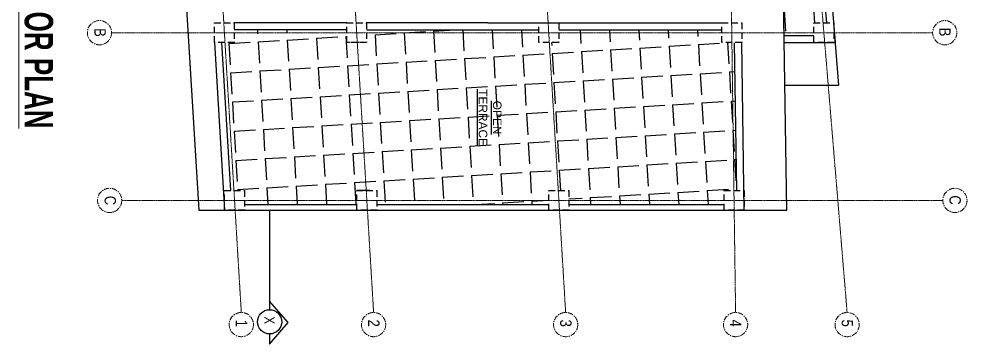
# Model space of a CAD drawing. Header units: inches. Extents: x -10117506 to -5032697, y -6529230 to -3253155.
# Drawn here: x -5061833 to -5061165, y -3255687 to -3255458 of the extents above; entities that cross this region are included whole.
import ezdxf

# ---------------------------------------------------------------- set-up
doc = ezdxf.new("R2010")
doc.units = ezdxf.units.IN
doc.header["$LTSCALE"] = 2
doc.header["$MEASUREMENT"] = 0
doc.linetypes.add('CENTER', pattern=[2, 1.25, -0.25, 0.25, -0.25])
doc.linetypes.add('HIDDEN', pattern=[0.375, 0.25, -0.125])
doc.layers.get('0').update_dxf_attribs({"linetype": 'CONTINUOUS'})
doc.layers.add('A-Hatch', color=7, linetype='CONTINUOUS')
for name, color, linetype, lineweight in [('Annotations-Bold.w', 177, 'CONTINUOUS', 13), ('TEXT', 181, 'CONTINUOUS', 25), ('Text-100.w', 254, 'CONTINUOUS', 9)]:
    doc.layers.add(name, color=color, linetype=linetype, lineweight=lineweight)
doc.styles.add('ARAIL', font='ARIALN.TTF')
doc.styles.add('Arial', font='arial.ttf', dxfattribs={"width": 0.8, "height": 12})
doc.styles.add('arial.', font='arial.ttf')
pattern_1 = [(273.45713447, (-1805671.68, -8303500.061), (20.587466465, 1.243724074), [15, -5.625]), (3.45713447, (-1805671.68, -8303500.061), (-1.243724074, 20.587466465), [15, -5.625])]

msp = doc.modelspace()

# ---------------------------------------------------------------- hatches: boundary and pattern name
at = {"layer": 'A-Hatch', "ltscale": 0.5}
h = msp.add_hatch(dxfattribs=at)
h.set_pattern_fill('ANGLE', color=256, scale=75, angle=273.45713)
h.set_pattern_definition(pattern_1)
h.paths.add_polyline_path([(-5061460.56, -3255335.06), (-5061460.56, -3255344.06), (-5061474.56, -3255344.06), (-5061474.56, -3255335.06), (-5061595.8, -3255335.06), (-5061595.8, -3255344.06), (-5061609.8, -3255344.06), (-5061609.8, -3255335.06), (-5061688.97, -3255335.06), (-5061688.97, -3255344.06), (-5061697.97, -3255344.06), (-5061692.77, -3255430.48), (-5061294.46, -3255430.48), (-5061293.86, -3255469.48), (-5061272.92, -3255469.48), (-5061272.92, -3255460.48), (-5061263.94, -3255460.48), (-5061273.62, -3255344.06), (-5061283.77, -3255344.06), (-5061283.77, -3255335.06)])
h.paths.add_polyline_path([(-5061511.78, -3255376.8), (-5061511.78, -3255419.85), (-5061489.31, -3255419.85), (-5061489.31, -3255376.8)], flags=24)
h = msp.add_hatch(dxfattribs=at)
h.set_pattern_fill('ANGLE', color=256, scale=75, angle=273.45713)
h.set_pattern_definition(pattern_1)
h.paths.add_polyline_path([(-5061336.17, -3255588.64), (-5061336.17, -3255578.64), (-5061327.17, -3255578.64), (-5061328.78, -3255474.48), (-5061337.78, -3255474.48), (-5061337.78, -3255465.48), (-5061452.68, -3255465.48), (-5061452.68, -3255474.48), (-5061466.68, -3255474.48), (-5061466.68, -3255465.48), (-5061587.92, -3255465.48), (-5061587.92, -3255474.48), (-5061601.92, -3255474.48), (-5061601.92, -3255465.48), (-5061681.13, -3255465.48), (-5061681.13, -3255474.48), (-5061690.15, -3255474.48), (-5061683.8, -3255578.64), (-5061673.96, -3255578.64), (-5061673.96, -3255588.64), (-5061594.79, -3255588.64), (-5061594.79, -3255578.64), (-5061585.76, -3255578.64), (-5061580.79, -3255578.64), (-5061580.79, -3255588.64), (-5061459.54, -3255588.64), (-5061459.54, -3255578.63), (-5061445.54, -3255578.63), (-5061445.54, -3255588.64)])
h.paths.add_polyline_path([(-5061511.78, -3255505.9), (-5061511.78, -3255548.95), (-5061489.31, -3255548.95), (-5061489.31, -3255505.9)], flags=24)

# ---------------------------------------------------------------- linework, layer by layer
at = {"ltscale": 0.5}
for p, q in [((-5061255.27, -3255504.48), (-5061271.26, -3255312.06)), ((-5061257.76, -3255474.48), (-5061269.77, -3255330.06)), ((-5061263.94, -3255460.48), (-5061273.62, -3255344.06)), ((-5061715.88, -3255430.48), (-5061705.99, -3255592.64)), ((-5061291.95, -3255592.64), (-5061294.46, -3255430.48)), ((-5061601.92, -3255460.48), (-5061681.13, -3255460.48)), ((-5061502.68, -3255460.48), (-5061587.92, -3255460.48)), ((-5061502.68, -3255460.48), (-5061416.68, -3255460.48)), ((-5061416.68, -3255460.48), (-5061337.78, -3255460.48)), ((-5061601.92, -3255465.48), (-5061681.13, -3255465.48)), ((-5061587.87, -3255465.48), (-5061466.68, -3255465.48)), ((-5061452.64, -3255465.48), (-5061337.78, -3255465.48)), ((-5061695.16, -3255474.48), (-5061687.96, -3255592.64)), ((-5061690.15, -3255474.48), (-5061683.8, -3255578.64)), ((-5061327.17, -3255578.64), (-5061328.78, -3255474.56)), ((-5061321.95, -3255592.64), (-5061323.78, -3255474.48)), ((-5061293.86, -3255469.48), (-5061272.92, -3255469.48)), ((-5061293.78, -3255474.48), (-5061257.76, -3255474.48)), ((-5061293.31, -3255504.48), (-5061255.27, -3255504.48)), ((-5061585.76, -3255578.64), (-5061594.79, -3255578.64)), ((-5061673.96, -3255588.64), (-5061594.79, -3255588.64)), ((-5061580.79, -3255588.64), (-5061459.54, -3255588.64)), ((-5061445.54, -3255588.64), (-5061336.17, -3255588.64)), ((-5061322.17, -3255583.64), (-5061321.95, -3255583.64)), ((-5061705.99, -3255592.64), (-5061321.95, -3255592.64)), ((-5061330.95, -3255592.78), (-5061330.95, -3255592.64)), ((-5061321.95, -3255592.64), (-5061291.95, -3255592.64))]:
    msp.add_line(p, q, dxfattribs=at)
at = {"linetype": 'HIDDEN', "ltscale": 9}
msp.add_line((-5061592.9, -3255474.48), (-5061601.92, -3255474.48), dxfattribs=at)
for points in [[(-5061681.13, -3255460.48), (-5061681.13, -3255474.48), (-5061695.13, -3255474.48), (-5061695.13, -3255460.48)], [(-5061587.92, -3255460.48), (-5061587.92, -3255474.48), (-5061601.92, -3255474.48), (-5061601.92, -3255460.48)], [(-5061452.68, -3255460.48), (-5061452.68, -3255474.48), (-5061466.68, -3255474.48), (-5061466.68, -3255460.48)], [(-5061323.78, -3255460.48), (-5061323.78, -3255474.48), (-5061337.78, -3255474.48), (-5061337.78, -3255460.48)], [(-5061258.92, -3255460.48), (-5061258.92, -3255474.48), (-5061272.92, -3255474.48), (-5061272.92, -3255460.48)], [(-5061673.96, -3255578.64), (-5061673.96, -3255592.64), (-5061687.96, -3255592.64), (-5061687.96, -3255578.64)], [(-5061580.79, -3255578.64), (-5061580.79, -3255592.64), (-5061594.79, -3255592.64), (-5061594.79, -3255578.64)], [(-5061445.54, -3255578.63), (-5061445.54, -3255592.63), (-5061459.54, -3255592.63), (-5061459.54, -3255578.63)], [(-5061322.17, -3255578.64), (-5061322.17, -3255592.64), (-5061336.17, -3255592.64), (-5061336.17, -3255578.64)]]:
    msp.add_lwpolyline(points, close=True, dxfattribs=at)
at = {"layer": 'Annotations-Bold.w', "linetype": 'CENTER', "ltscale": 0.3}
for p, q in [((-5061700.75, -3255258.06), (-5061676.18, -3255664.64)), ((-5061607.58, -3255258.06), (-5061583.01, -3255664.64)), ((-5061472.33, -3255258.06), (-5061447.77, -3255664.64)), ((-5061333.64, -3255258.06), (-5061328.09, -3255664.64)), ((-5061283.33, -3255258.06), (-5061249.54, -3255664.64)), ((-5061767.55, -3255467.48), (-5061189.34, -3255467.48)), ((-5061760.38, -3255585.64), (-5061182.17, -3255585.64))]:
    msp.add_line(p, q, dxfattribs=at)
at = {"layer": 'Annotations-Bold.w', "linetype": 'CENTER', "ltscale": 1.5}
for centre in [(-5061776.08, -3255467.48), (-5061180.8, -3255467.48), (-5061768.91, -3255585.64), (-5061173.63, -3255585.64), (-5061676.18, -3255673.18), (-5061583.01, -3255673.18), (-5061447.77, -3255673.18), (-5061328.09, -3255673.18), (-5061249.54, -3255673.18)]:
    msp.add_circle(centre, 8.53, dxfattribs=at)
at = {"layer": 'TEXT'}
for points in [[(-5061656.27, -3255592.64), (-5061656.27, -3255662.67)], [(-5061656.27, -3255679.74), (-5061656.27, -3255686.88), (-5061643.19, -3255671.74), (-5061656.27, -3255656.6)]]:
    msp.add_lwpolyline(points, dxfattribs=at)
msp.add_circle((-5061656.27, -3255671.21), 8.53, dxfattribs=at)

# ---------------------------------------------------------------- texts
at = {"layer": 'Annotations-Bold.w', "linetype": 'CENTER', "ltscale": 1.5, "char_height": 8, "attachment_point": 1, "rotation": 270, "style": 'ARAIL'}
for s, insert in [('B', (-5061771.62, -3255464.25)), ('B', (-5061176.67, -3255463.95)), ('C', (-5061169.49, -3255582.11)), ('C', (-5061764.45, -3255582.41)), ('1', (-5061672.05, -3255669.64)), ('2', (-5061578.88, -3255669.64)), ('3', (-5061443.63, -3255669.64)), ('4', (-5061323.95, -3255669.64)), ('5', (-5061245.4, -3255669.64))]:
    msp.add_mtext_dynamic_manual_height_columns(s, width=6.5393, gutter_width=100, heights=[0], dxfattribs=dict(at, insert=insert))
at = {"layer": 'TEXT', "lineweight": -2, "insert": (-5061501, -3255527.3), "char_height": 6, "width": 127.5059, "attachment_point": 5, "rotation": 270, "style": 'arial.'}
msp.add_mtext('{\\LOPEN \\PTERRACE}', dxfattribs=at)
at = {"layer": 'TEXT', "insert": (-5061652.78, -3255667.37), "char_height": 7.2, "attachment_point": 1, "rotation": 270, "style": 'ARAIL'}
msp.add_mtext_dynamic_manual_height_columns('X', width=125.4648, gutter_width=90, heights=[0], dxfattribs=at)
at = {"layer": 'Text-100.w', "insert": (-5061808.77, -3255446.46), "char_height": 20, "width": 213.0041, "attachment_point": 2, "rotation": 270, "style": 'Arial'}
msp.add_mtext('\\A1;{\\fArial Narrow|b1|i0|c0|p34;\\LROOF FLOOR PLAN}', dxfattribs=at)

doc.saveas('drawing.dxf')
